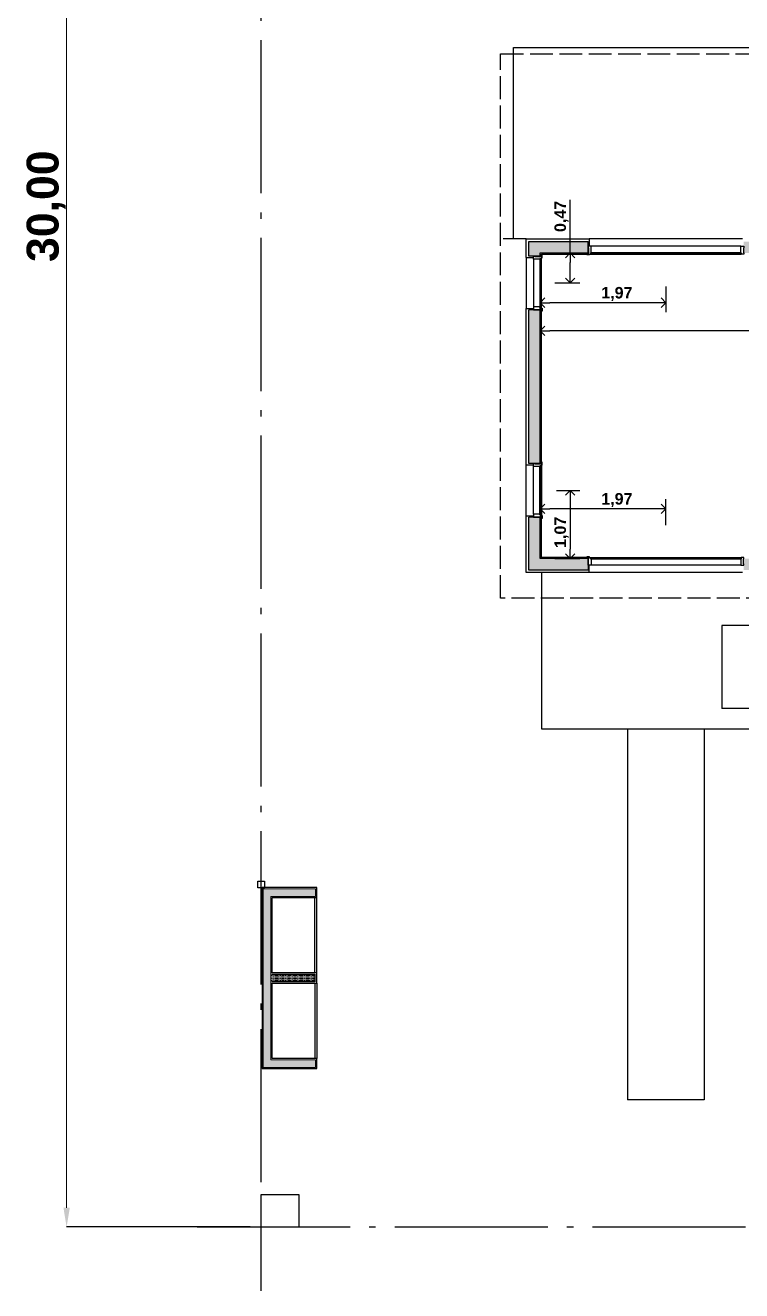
# Model space of a CAD drawing. Header units: millimetres. Extents: x 1601 to 3571, y 1479 to 1743.
# Drawn here: x 1600.64 to 1611.87, y 1479.09 to 1498.92 of the extents above; entities that cross this region are included whole.
import ezdxf

# ---------------------------------------------------------------- set-up
doc = ezdxf.new("R2010")
doc.units = ezdxf.units.MM
doc.header["$PDMODE"] = 3
doc.linetypes.add('ACAD_ISO02W100', pattern=[15, 12, -3])
doc.linetypes.add('ACAD_ISO04W100', pattern=[30, 24, -3, 0, -3])
for name, color, linetype in [('0-Límites', 2, 'Continuous'), ('2 - Pisos', 252, 'Continuous'), ('2-Revoques', 7, 'Continuous'), ('3-Replanteo Carpinterías', 30, 'Continuous'), ('3-Ventanas', 7, 'Continuous')]:
    doc.layers.add(name, color=color, linetype=linetype)
for name, color, linetype, lineweight in [('01', 50, 'Continuous', 30), ('2-Muro 20', 10, 'Continuous', 30), ('cotas', 104, 'Continuous', 18)]:
    doc.layers.add(name, color=color, linetype=linetype, lineweight=lineweight)
doc.layers.add('madera', color=7, linetype='Continuous', lineweight=18, true_color=0x997033)
doc.styles.add('SANSSERIFBOLD', font='sasb____.pfb')
doc.styles.get("Standard").update_dxf_attribs({"font": 'arial.ttf'})
doc.dimstyles.new('cota de flecha 1en100', dxfattribs={"dimtxt": 0.18, "dimasz": 0.15, "dimexe": 0.15, "dimexo": 0, "dimgap": 0.025, "dimtad": 1, "dimtxsty": 'SANSSERIFBOLD', "dimblk": 'OPEN90', "dimcen": 0.3, "dimadec": 0, "dimazin": 0, "dimtfac": 1, "dimtmove": 0, "dimatfit": 3, "dimldrblk": 'OPEN90', "dimfxl": 0, "dimarcsym": 0})
doc.dimstyles.new('ISO-25', dxfattribs={"dimtxt": 2.5, "dimasz": 2.5, "dimexe": 1.25, "dimexo": 0.625, "dimtad": 1, "dimtxsty": 'Standard', "dimcen": 2.5, "dimadec": 0, "dimazin": 0, "dimtfac": 1, "dimtmove": 0, "dimatfit": 3, "dimfxl": 0, "dimarcsym": 0})

# ---------------------------------------------------------------- blocks, each defined once
blk = doc.blocks.new('*D269')
at = {"layer": 'cotas', "color": 0, "linetype": 'Continuous', "lineweight": -2}
for p, q in [((1603.328, 1510.093), (1601.283, 1510.093)), ((1604.162, 1480.093), (1601.283, 1480.093))]:
    blk.add_line(p, q, dxfattribs=at)
at = {"layer": 'cotas', "color": 0, "linetype": 'Continuous', "lineweight": 9}
blk.add_line((1601.283, 1509.793), (1601.283, 1480.393), dxfattribs=at)
at = {"layer": 'cotas', "color": 0, "linetype": 'Continuous'}
for points in [[(1601.233, 1509.793), (1601.333, 1509.793), (1601.283, 1510.093)], [(1601.233, 1480.393), (1601.333, 1480.393), (1601.283, 1480.093)]]:
    blk.add_solid(points, dxfattribs=at)
at = {"layer": 'Defpoints', "color": 0, "linetype": 'Continuous'}
for p in [(1603.328, 1510.093), (1601.283, 1480.093), (1604.162, 1480.093)]:
    blk.add_point(p, dxfattribs=at)
at = {"layer": 'cotas', "linetype": 'Continuous', "insert": (1600.963, 1496.089), "char_height": 0.5, "attachment_point": 5, "rotation": 90, "style": 'SANSSERIFBOLD'}
blk.add_mtext('30,00', dxfattribs=at)
blk = doc.blocks.new('_Open90')
at = {"color": 0, "linetype": 'ByBlock', "lineweight": -2}
for p, q in [((0, 0), (-1, 0)), ((-0.5, 0.5), (0, 0)), ((0, 0), (-0.5, -0.5))]:
    blk.add_line(p, q, dxfattribs=at)
blk = doc.blocks.new('*D230')
at = {"layer": '3-Replanteo Carpinterías', "color": 0, "lineweight": -2}
for p, q in [((1609.178, 1495.356), (1609.178, 1496.187)), ((1608.961, 1495.356), (1609.328, 1495.356)), ((1609.178, 1495.036), (1609.178, 1495.206)), ((1608.937, 1494.886), (1609.328, 1494.886))]:
    blk.add_line(p, q, dxfattribs=at)
at = {"layer": 'Defpoints', "color": 0}
for p in [(1608.961, 1495.356), (1608.937, 1494.886), (1609.178, 1494.886)]:
    blk.add_point(p, dxfattribs=at)
at = {"layer": '3-Replanteo Carpinterías', "color": 0, "lineweight": -2, "xscale": 0.15, "yscale": 0.15, "zscale": 0.15}
for p, rotation in [((1609.178, 1495.356), 90), ((1609.178, 1494.886), 270)]:
    blk.add_blockref('_Open90', p, dxfattribs=dict(at, rotation=rotation))
at = {"layer": '3-Replanteo Carpinterías', "color": 0, "insert": (1609.042, 1495.929), "char_height": 0.18, "attachment_point": 5, "rotation": 90, "style": 'SANSSERIFBOLD'}
blk.add_mtext('0,47', dxfattribs=at)
blk = doc.blocks.new('*D231')
at = {"layer": '3-Replanteo Carpinterías', "color": 0, "lineweight": -2}
for p, q in [((1608.961, 1491.636), (1609.328, 1491.636)), ((1609.178, 1491.486), (1609.178, 1490.716)), ((1608.937, 1490.566), (1609.328, 1490.566))]:
    blk.add_line(p, q, dxfattribs=at)
at = {"layer": 'Defpoints', "color": 0}
for p in [(1608.961, 1491.636), (1608.937, 1490.566), (1609.178, 1490.566)]:
    blk.add_point(p, dxfattribs=at)
at = {"layer": '3-Replanteo Carpinterías', "color": 0, "lineweight": -2, "xscale": 0.15, "yscale": 0.15, "zscale": 0.15}
for p, rotation in [((1609.178, 1491.636), 90), ((1609.178, 1490.566), 270)]:
    blk.add_blockref('_Open90', p, dxfattribs=dict(at, rotation=rotation))
at = {"layer": '3-Replanteo Carpinterías', "color": 0, "insert": (1609.042, 1490.978), "char_height": 0.18, "attachment_point": 5, "rotation": 90, "style": 'SANSSERIFBOLD'}
blk.add_mtext('1,07', dxfattribs=at)
blk = doc.blocks.new('*D232')
at = {"layer": '3-Replanteo Carpinterías', "color": 0, "lineweight": -2}
for p, q in [((1608.708, 1494.361), (1608.708, 1494.726)), ((1610.678, 1494.83), (1610.678, 1494.426)), ((1610.528, 1494.576), (1608.858, 1494.576))]:
    blk.add_line(p, q, dxfattribs=at)
at = {"layer": 'Defpoints', "color": 0}
for p in [(1610.678, 1494.83), (1608.708, 1494.576), (1608.708, 1494.361)]:
    blk.add_point(p, dxfattribs=at)
at = {"layer": '3-Replanteo Carpinterías', "color": 0, "lineweight": -2, "xscale": 0.15, "yscale": 0.15, "zscale": 0.15, "rotation": 180}
blk.add_blockref('_Open90', (1608.708, 1494.576), dxfattribs=at)
at = {"layer": '3-Replanteo Carpinterías', "color": 0, "lineweight": -2, "xscale": 0.15, "yscale": 0.15, "zscale": 0.15}
blk.add_blockref('_Open90', (1610.678, 1494.576), dxfattribs=at)
at = {"layer": '3-Replanteo Carpinterías', "color": 0, "insert": (1609.91, 1494.713), "char_height": 0.18, "attachment_point": 5, "style": 'SANSSERIFBOLD'}
blk.add_mtext('1,97', dxfattribs=at)
blk = doc.blocks.new('*D233')
at = {"layer": '3-Replanteo Carpinterías', "color": 0, "lineweight": -2}
for p, q in [((1614.328, 1494.945), (1614.328, 1493.986)), ((1608.708, 1493.801), (1608.708, 1494.286)), ((1614.178, 1494.136), (1608.858, 1494.136))]:
    blk.add_line(p, q, dxfattribs=at)
at = {"layer": 'Defpoints', "color": 0}
for p in [(1614.328, 1494.945), (1608.708, 1494.136), (1608.708, 1493.801)]:
    blk.add_point(p, dxfattribs=at)
at = {"layer": '3-Replanteo Carpinterías', "color": 0, "lineweight": -2, "xscale": 0.15, "yscale": 0.15, "zscale": 0.15, "rotation": 180}
blk.add_blockref('_Open90', (1608.708, 1494.136), dxfattribs=at)
at = {"layer": '3-Replanteo Carpinterías', "color": 0, "lineweight": -2, "xscale": 0.15, "yscale": 0.15, "zscale": 0.15}
blk.add_blockref('_Open90', (1614.328, 1494.136), dxfattribs=at)
at = {"layer": '3-Replanteo Carpinterías', "color": 0, "insert": (1612.466, 1494.273), "char_height": 0.18, "attachment_point": 5, "style": 'SANSSERIFBOLD'}
blk.add_mtext('5,62', dxfattribs=at)
blk = doc.blocks.new('*D234')
at = {"layer": '3-Replanteo Carpinterías', "color": 0, "lineweight": -2}
for p, q in [((1608.708, 1491.561), (1608.708, 1491.196)), ((1610.528, 1491.346), (1608.858, 1491.346)), ((1610.678, 1491.092), (1610.678, 1491.496))]:
    blk.add_line(p, q, dxfattribs=at)
at = {"layer": 'Defpoints', "color": 0}
for p in [(1608.708, 1491.561), (1608.708, 1491.346), (1610.678, 1491.092)]:
    blk.add_point(p, dxfattribs=at)
at = {"layer": '3-Replanteo Carpinterías', "color": 0, "lineweight": -2, "xscale": 0.15, "yscale": 0.15, "zscale": 0.15, "rotation": 180}
blk.add_blockref('_Open90', (1608.708, 1491.346), dxfattribs=at)
at = {"layer": '3-Replanteo Carpinterías', "color": 0, "lineweight": -2, "xscale": 0.15, "yscale": 0.15, "zscale": 0.15}
blk.add_blockref('_Open90', (1610.678, 1491.346), dxfattribs=at)
at = {"layer": '3-Replanteo Carpinterías', "color": 0, "insert": (1609.91, 1491.483), "char_height": 0.18, "attachment_point": 5, "style": 'SANSSERIFBOLD'}
blk.add_mtext('1,97', dxfattribs=at)

msp = doc.modelspace()

# ---------------------------------------------------------------- hatches: boundary and pattern name
at = {"layer": '2-Muro 20'}
h = msp.add_hatch(dxfattribs=at)
h.set_pattern_fill('DOTS', color=256, scale=0.0125, style=0)
h.set_pattern_definition([(0, (85.372864, 0), (0.009921875, 0.01984375), [0, -0.01984375])])
h.paths.add_polyline_path([(1616.158, 1495.356), (1616.158, 1495.536), (1615.548, 1495.536), (1615.548, 1495.356)])
h.paths.add_polyline_path([(1618.428, 1495.536), (1618.198, 1495.536), (1618.198, 1495.356), (1618.248, 1495.356), (1618.248, 1495.306), (1618.428, 1495.306)])
h.paths.add_polyline_path([(1618.928, 1492.316), (1618.748, 1492.316), (1618.748, 1491.356), (1618.928, 1491.356)])
h.paths.add_polyline_path([(1618.928, 1490.456), (1618.928, 1490.616), (1618.748, 1490.616), (1618.748, 1490.456)])
h.paths.add_polyline_path([(1608.528, 1492.056), (1608.708, 1492.056), (1608.708, 1494.466), (1608.528, 1494.466)])
h.paths.add_polyline_path([(1609.458, 1495.356), (1609.458, 1495.536), (1608.528, 1495.536), (1608.528, 1495.306), (1608.708, 1495.306), (1608.708, 1495.356)])
h.paths.add_polyline_path([(1611.898, 1495.536), (1611.898, 1495.356), (1613.108, 1495.356), (1613.108, 1495.536)])
h.paths.add_polyline_path([(1611.898, 1490.566), (1611.898, 1490.386), (1612.908, 1490.386), (1612.908, 1490.566)])
h.paths.add_polyline_path([(1609.458, 1490.386), (1609.458, 1490.566), (1608.708, 1490.566), (1608.708, 1491.216), (1608.528, 1491.216), (1608.528, 1490.386)])
h.paths.add_polyline_path([(1618.248, 1493.086), (1618.428, 1493.086), (1618.428, 1494.716), (1618.248, 1494.716)])
at = {"layer": 'madera'}
h = msp.add_hatch(dxfattribs=at)
h.set_pattern_fill('DOTS', color=256, scale=0.0125, style=0)
h.set_pattern_definition([(0, (1604.36672, 1482.59283), (0.00992188, 0.01984375), [0, -0.01984375])])
h.paths.add_polyline_path([(1605.187, 1482.593), (1605.187, 1482.713), (1604.487, 1482.713), (1604.487, 1485.273), (1605.187, 1485.273), (1605.187, 1485.393), (1604.367, 1485.393), (1604.367, 1482.593)])
h = msp.add_hatch(dxfattribs=at)
h.set_pattern_fill('DOTS', color=256, scale=0.0125, style=0)
h.set_pattern_definition([(0, (1604.48672, 1483.93283), (0.0099219, 0.01984375), [0, -0.01984375])])
h.paths.add_polyline_path([(1605.177, 1484.053), (1604.487, 1484.053), (1604.487, 1483.933), (1605.177, 1483.933)])

# ---------------------------------------------------------------- linework, layer by layer
at = {"color": 2, "linetype": 'ACAD_ISO02W100', "ltscale": 0.03}
for p, q in [((1608.088, 1489.946), (1608.088, 1498.476)), ((1608.088, 1498.476), (1622.705, 1498.476)), ((1608.488, 1495.576), (1608.088, 1495.576)), ((1612.758, 1489.946), (1608.088, 1489.946))]:
    msp.add_line(p, q, dxfattribs=at)
at = {"layer": '0-Límites', "linetype": 'ACAD_ISO04W100', "ltscale": 0.1}
for p, q in [((1604.328, 1511.093), (1604.328, 1479.093)), ((1603.328, 1480.093), (1625.328, 1480.093))]:
    msp.add_line(p, q, dxfattribs=at)
at = {"layer": '01'}
msp.add_lwpolyline([(1604.282, 1485.51), (1604.385, 1485.51), (1604.385, 1485.408), (1604.282, 1485.408)], close=True, dxfattribs=at)
msp.add_lwpolyline([(1604.507, 1484.053), (1605.177, 1484.053), (1605.177, 1483.933), (1604.507, 1483.933)], dxfattribs=at)
at = {"layer": '2 - Pisos'}
for p, q in [((1608.288, 1495.576), (1608.288, 1498.576)), ((1608.288, 1498.576), (1622.805, 1498.576)), ((1608.488, 1495.576), (1608.288, 1495.576)), ((1608.728, 1490.346), (1608.728, 1487.896)), ((1612.758, 1489.516), (1611.558, 1489.516)), ((1611.558, 1489.516), (1611.558, 1488.216)), ((1612.758, 1488.216), (1611.558, 1488.216)), ((1608.728, 1487.896), (1612.758, 1487.896)), ((1610.078, 1487.896), (1610.078, 1482.086)), ((1611.278, 1487.896), (1611.278, 1482.086)), ((1611.278, 1482.086), (1610.078, 1482.086))]:
    msp.add_line(p, q, dxfattribs=at)
at = {"layer": '2-Muro 20'}
for p, q in [((1608.528, 1495.536), (1609.458, 1495.536)), ((1608.528, 1495.306), (1608.528, 1495.536)), ((1609.458, 1495.356), (1609.458, 1495.536)), ((1608.708, 1495.306), (1608.528, 1495.306)), ((1608.708, 1495.356), (1609.458, 1495.356)), ((1608.708, 1495.306), (1608.708, 1495.356)), ((1608.528, 1492.056), (1608.528, 1494.466)), ((1608.708, 1494.466), (1608.528, 1494.466)), ((1608.708, 1492.056), (1608.708, 1494.466)), ((1608.708, 1492.056), (1608.528, 1492.056)), ((1608.528, 1490.386), (1608.528, 1491.216)), ((1608.708, 1491.216), (1608.528, 1491.216)), ((1608.708, 1490.566), (1608.708, 1491.216)), ((1609.458, 1490.566), (1608.708, 1490.566)), ((1609.458, 1490.566), (1609.458, 1490.386)), ((1609.458, 1490.386), (1608.528, 1490.386))]:
    msp.add_line(p, q, dxfattribs=at)
at = {"layer": '2-Revoques'}
for p, q in [((1608.488, 1495.576), (1609.478, 1495.576)), ((1608.488, 1495.286), (1608.488, 1495.576)), ((1608.728, 1495.336), (1609.458, 1495.336)), ((1608.728, 1495.306), (1608.728, 1495.336)), ((1608.488, 1492.036), (1608.488, 1494.486)), ((1608.728, 1492.036), (1608.728, 1494.466)), ((1608.488, 1490.346), (1608.488, 1491.236)), ((1608.728, 1490.586), (1608.728, 1491.236)), ((1609.458, 1490.586), (1608.728, 1490.586)), ((1609.478, 1490.346), (1608.488, 1490.346))]:
    msp.add_line(p, q, dxfattribs=at)
for points in [[(1609.478, 1495.576), (1609.478, 1495.461), (1609.458, 1495.461), (1609.458, 1495.335)], [(1608.488, 1495.286), (1608.603, 1495.286), (1608.603, 1495.306), (1608.728, 1495.306)], [(1608.488, 1494.486), (1608.603, 1494.486), (1608.603, 1494.466), (1608.728, 1494.466)], [(1608.488, 1492.036), (1608.603, 1492.036), (1608.603, 1492.056), (1608.728, 1492.056)], [(1608.488, 1491.236), (1608.603, 1491.236), (1608.603, 1491.216), (1608.728, 1491.216)], [(1609.478, 1490.346), (1609.478, 1490.461), (1609.458, 1490.461), (1609.458, 1490.586)], [(1604.507, 1484.073), (1604.507, 1485.253), (1605.207, 1485.253), (1605.207, 1485.413), (1604.385, 1485.413), (1604.347, 1485.413), (1604.347, 1482.573), (1605.207, 1482.573), (1605.207, 1482.733), (1604.507, 1482.733), (1604.507, 1483.913), (1605.207, 1483.913), (1605.207, 1484.073), (1604.507, 1484.073)], [(1605.177, 1484.073), (1605.177, 1485.253)], [(1605.207, 1484.073), (1605.207, 1485.253)], [(1605.177, 1483.913), (1605.177, 1482.733)], [(1605.207, 1483.913), (1605.207, 1482.733)], [(1604.328, 1480.593), (1604.328, 1480.093), (1604.928, 1480.093), (1604.928, 1480.593), (1604.328, 1480.593)]]:
    msp.add_lwpolyline(points, dxfattribs=at)
at = {"layer": '3-Ventanas'}
for p, q in [((1611.878, 1495.576), (1609.478, 1495.576)), ((1611.851, 1495.461), (1609.505, 1495.461)), ((1609.505, 1495.336), (1611.851, 1495.336)), ((1608.488, 1495.286), (1608.488, 1494.486)), ((1608.603, 1495.259), (1608.603, 1494.513)), ((1608.728, 1494.513), (1608.728, 1495.259)), ((1608.488, 1491.236), (1608.488, 1492.036)), ((1608.603, 1491.263), (1608.603, 1492.009)), ((1608.728, 1492.009), (1608.728, 1491.263)), ((1609.505, 1490.586), (1611.851, 1490.586)), ((1611.878, 1490.346), (1609.478, 1490.346)), ((1611.851, 1490.461), (1609.505, 1490.461))]:
    msp.add_line(p, q, dxfattribs=at)
at = {"layer": '3-Ventanas', "color": 1}
for p, q in [((1609.497, 1495.359), (1609.497, 1495.354)), ((1609.507, 1495.359), (1611.849, 1495.359)), ((1609.507, 1495.354), (1611.849, 1495.354)), ((1611.859, 1495.359), (1611.859, 1495.354)), ((1608.705, 1495.267), (1608.71, 1495.267)), ((1608.705, 1494.515), (1608.705, 1495.257)), ((1608.71, 1494.515), (1608.71, 1495.257)), ((1608.705, 1494.505), (1608.71, 1494.505)), ((1608.705, 1492.017), (1608.71, 1492.017)), ((1608.705, 1492.007), (1608.705, 1491.265)), ((1608.71, 1492.007), (1608.71, 1491.265)), ((1608.705, 1491.255), (1608.71, 1491.255)), ((1609.497, 1490.562), (1609.497, 1490.567)), ((1609.507, 1490.567), (1611.849, 1490.567)), ((1609.507, 1490.562), (1611.849, 1490.562)), ((1611.859, 1490.562), (1611.859, 1490.567))]:
    msp.add_line(p, q, dxfattribs=at)
at = {"layer": '3-Ventanas', "color": 252}
for p, q in [((1611.851, 1495.361), (1609.505, 1495.361)), ((1608.703, 1495.259), (1608.703, 1494.513)), ((1608.703, 1491.263), (1608.703, 1492.009)), ((1611.851, 1490.561), (1609.505, 1490.561))]:
    msp.add_line(p, q, dxfattribs=at)
at = {"layer": '3-Ventanas', "color": 251}
for p, q in [((1611.851, 1495.352), (1609.505, 1495.352)), ((1608.712, 1495.259), (1608.712, 1494.513)), ((1608.712, 1491.263), (1608.712, 1492.009)), ((1611.851, 1490.569), (1609.505, 1490.569))]:
    msp.add_line(p, q, dxfattribs=at)
at = {"layer": '3-Ventanas', "color": 2}
for points in [[(1608.603, 1495.259), (1608.603, 1495.259), (1608.603, 1495.259), (1608.603, 1495.306), (1608.626, 1495.306), (1608.626, 1495.301), (1608.706, 1495.301), (1608.706, 1495.306), (1608.728, 1495.306), (1608.728, 1495.306), (1608.728, 1495.269), (1608.728, 1495.269), (1608.728, 1495.269), (1608.728, 1495.269), (1608.703, 1495.269), (1608.703, 1495.259), (1608.703, 1495.259), (1608.703, 1495.259), (1608.603, 1495.259)], [(1608.729, 1495.326), (1608.729, 1495.281), (1608.738, 1495.281), (1608.738, 1495.326), (1608.729, 1495.326)], [(1609.438, 1495.335), (1609.483, 1495.335), (1609.483, 1495.326), (1609.438, 1495.326), (1609.438, 1495.335)], [(1609.505, 1495.461), (1609.505, 1495.461), (1609.505, 1495.461), (1609.458, 1495.461), (1609.458, 1495.438), (1609.463, 1495.438), (1609.463, 1495.358), (1609.458, 1495.358), (1609.458, 1495.336), (1609.458, 1495.336), (1609.495, 1495.336), (1609.495, 1495.336), (1609.495, 1495.336), (1609.495, 1495.336), (1609.495, 1495.361), (1609.505, 1495.361), (1609.505, 1495.361), (1609.505, 1495.361), (1609.505, 1495.461)], [(1611.851, 1495.461), (1611.851, 1495.461), (1611.851, 1495.461), (1611.898, 1495.461), (1611.898, 1495.438), (1611.893, 1495.438), (1611.893, 1495.358), (1611.898, 1495.358), (1611.898, 1495.336), (1611.898, 1495.336), (1611.861, 1495.336), (1611.861, 1495.336), (1611.861, 1495.336), (1611.861, 1495.336), (1611.861, 1495.361), (1611.851, 1495.361), (1611.851, 1495.361), (1611.851, 1495.361), (1611.851, 1495.461)], [(1608.603, 1494.513), (1608.603, 1494.513), (1608.603, 1494.513), (1608.603, 1494.466), (1608.626, 1494.466), (1608.626, 1494.471), (1608.706, 1494.471), (1608.706, 1494.466), (1608.728, 1494.466), (1608.728, 1494.466), (1608.728, 1494.503), (1608.728, 1494.503), (1608.728, 1494.503), (1608.728, 1494.503), (1608.703, 1494.503), (1608.703, 1494.513), (1608.703, 1494.513), (1608.703, 1494.513), (1608.603, 1494.513)], [(1608.729, 1494.446), (1608.729, 1494.491), (1608.738, 1494.491), (1608.738, 1494.446), (1608.729, 1494.446)], [(1608.603, 1492.009), (1608.603, 1492.009), (1608.603, 1492.009), (1608.603, 1492.056), (1608.626, 1492.056), (1608.626, 1492.051), (1608.706, 1492.051), (1608.706, 1492.056), (1608.728, 1492.056), (1608.728, 1492.056), (1608.728, 1492.019), (1608.728, 1492.019), (1608.728, 1492.019), (1608.728, 1492.019), (1608.703, 1492.019), (1608.703, 1492.009), (1608.703, 1492.009), (1608.703, 1492.009), (1608.603, 1492.009)], [(1608.729, 1492.076), (1608.729, 1492.031), (1608.738, 1492.031), (1608.738, 1492.076), (1608.729, 1492.076)], [(1608.603, 1491.263), (1608.603, 1491.263), (1608.603, 1491.263), (1608.603, 1491.216), (1608.626, 1491.216), (1608.626, 1491.221), (1608.706, 1491.221), (1608.706, 1491.216), (1608.728, 1491.216), (1608.728, 1491.216), (1608.728, 1491.253), (1608.728, 1491.253), (1608.728, 1491.253), (1608.728, 1491.253), (1608.703, 1491.253), (1608.703, 1491.263), (1608.703, 1491.263), (1608.703, 1491.263), (1608.603, 1491.263)], [(1608.729, 1491.196), (1608.729, 1491.241), (1608.738, 1491.241), (1608.738, 1491.196), (1608.729, 1491.196)], [(1609.438, 1490.586), (1609.483, 1490.586), (1609.483, 1490.596), (1609.438, 1490.596), (1609.438, 1490.586)], [(1609.505, 1490.461), (1609.505, 1490.461), (1609.505, 1490.461), (1609.458, 1490.461), (1609.458, 1490.483), (1609.463, 1490.483), (1609.463, 1490.563), (1609.458, 1490.563), (1609.458, 1490.586), (1609.458, 1490.586), (1609.495, 1490.586), (1609.495, 1490.586), (1609.495, 1490.586), (1609.495, 1490.586), (1609.495, 1490.561), (1609.505, 1490.561), (1609.505, 1490.561), (1609.505, 1490.561), (1609.505, 1490.461)], [(1611.851, 1490.461), (1611.851, 1490.461), (1611.851, 1490.461), (1611.898, 1490.461), (1611.898, 1490.483), (1611.893, 1490.483), (1611.893, 1490.563), (1611.898, 1490.563), (1611.898, 1490.586), (1611.898, 1490.586), (1611.861, 1490.586), (1611.861, 1490.586), (1611.861, 1490.586), (1611.861, 1490.586), (1611.861, 1490.561), (1611.851, 1490.561), (1611.851, 1490.561), (1611.851, 1490.561), (1611.851, 1490.461)]]:
    msp.add_lwpolyline(points, dxfattribs=at)
for points in [[(1609.495, 1495.336), (1609.505, 1495.336), (1609.505, 1495.352), (1609.495, 1495.352)], [(1611.851, 1495.336), (1611.861, 1495.336), (1611.861, 1495.352), (1611.851, 1495.352)], [(1608.728, 1495.259), (1608.728, 1495.269), (1608.712, 1495.269), (1608.712, 1495.259)], [(1608.728, 1494.503), (1608.728, 1494.513), (1608.712, 1494.513), (1608.712, 1494.503)], [(1608.728, 1492.019), (1608.728, 1492.009), (1608.712, 1492.009), (1608.712, 1492.019)], [(1608.728, 1491.263), (1608.728, 1491.253), (1608.712, 1491.253), (1608.712, 1491.263)], [(1609.495, 1490.586), (1609.505, 1490.586), (1609.505, 1490.569), (1609.495, 1490.569)], [(1611.851, 1490.586), (1611.861, 1490.586), (1611.861, 1490.569), (1611.851, 1490.569)]]:
    msp.add_lwpolyline(points, close=True, dxfattribs=at)
at = {"layer": '3-Ventanas', "color": 1}
for points in [[(1609.507, 1495.359), (1609.497, 1495.359), (1609.497, 1495.354), (1609.507, 1495.354)], [(1611.849, 1495.359), (1611.859, 1495.359), (1611.859, 1495.354), (1611.849, 1495.354)], [(1608.705, 1495.257), (1608.705, 1495.267), (1608.71, 1495.267), (1608.71, 1495.257)], [(1608.705, 1494.515), (1608.705, 1494.505), (1608.71, 1494.505), (1608.71, 1494.515)], [(1608.705, 1492.007), (1608.705, 1492.017), (1608.71, 1492.017), (1608.71, 1492.007)], [(1608.705, 1491.265), (1608.705, 1491.255), (1608.71, 1491.255), (1608.71, 1491.265)], [(1609.507, 1490.562), (1609.497, 1490.562), (1609.497, 1490.567), (1609.507, 1490.567)], [(1611.849, 1490.562), (1611.859, 1490.562), (1611.859, 1490.567), (1611.849, 1490.567)]]:
    msp.add_lwpolyline(points, dxfattribs=at)
at = {"layer": 'madera'}
for points in [[(1605.187, 1482.593), (1605.187, 1482.713), (1604.487, 1482.713), (1604.487, 1485.273), (1605.187, 1485.273), (1605.187, 1485.393), (1604.367, 1485.393), (1604.367, 1482.593), (1605.187, 1482.593)], [(1605.177, 1484.053), (1604.487, 1484.053), (1604.487, 1483.933), (1605.177, 1483.933), (1605.177, 1484.053)]]:
    msp.add_lwpolyline(points, dxfattribs=at)

# ---------------------------------------------------------------- dimensions: what is measured, and where the dimension line sits
at = {"layer": '3-Replanteo Carpinterías'}
for base, p1, p2, angle, picture, middle in [((1609.178, 1494.886), (1608.961, 1495.356), (1608.937, 1494.886), 270, '*D230', (1609.178, 1495.929)), ((1608.708, 1494.136), (1614.328, 1494.945), (1608.708, 1493.801), 180, '*D233', (1612.466, 1494.136)), ((1608.708, 1494.576), (1610.678, 1494.83), (1608.708, 1494.361), 180, '*D232', (1609.91, 1494.576)), ((1608.708, 1491.346), (1610.678, 1491.092), (1608.708, 1491.561), 180, '*D234', (1609.91, 1491.346)), ((1609.178, 1490.566), (1608.961, 1491.636), (1608.937, 1490.566), 270, '*D231', (1609.178, 1490.978))]:
    dim = msp.add_linear_dim(base=base, p1=p1, p2=p2, angle=angle, dimstyle='cota de flecha 1en100', dxfattribs=at)
    dim.commit()
    dim.dimension.update_dxf_attribs({"geometry": picture, "text_midpoint": middle, "dimtype": 160})
at = {"layer": 'cotas', "linetype": 'Continuous'}
dim = msp.add_linear_dim(base=(1601.283, 1480.093), p1=(1603.328, 1510.093), p2=(1604.162, 1480.093), angle=90, dimstyle='ISO-25', override={"dimtxt": 0.5, "dimasz": 0.3, "dimexe": 0, "dimexo": 0, "dimgap": 0.01, "dimzin": 0, "dimtxsty": 'SANSSERIFBOLD', "dimclrt": 256, "dimlwd": 9}, dxfattribs=at)
dim.commit()
dim.dimension.update_dxf_attribs({"geometry": '*D269', "text_midpoint": (1601.283, 1496.089), "dimtype": 160})

doc.saveas('drawing.dxf')
